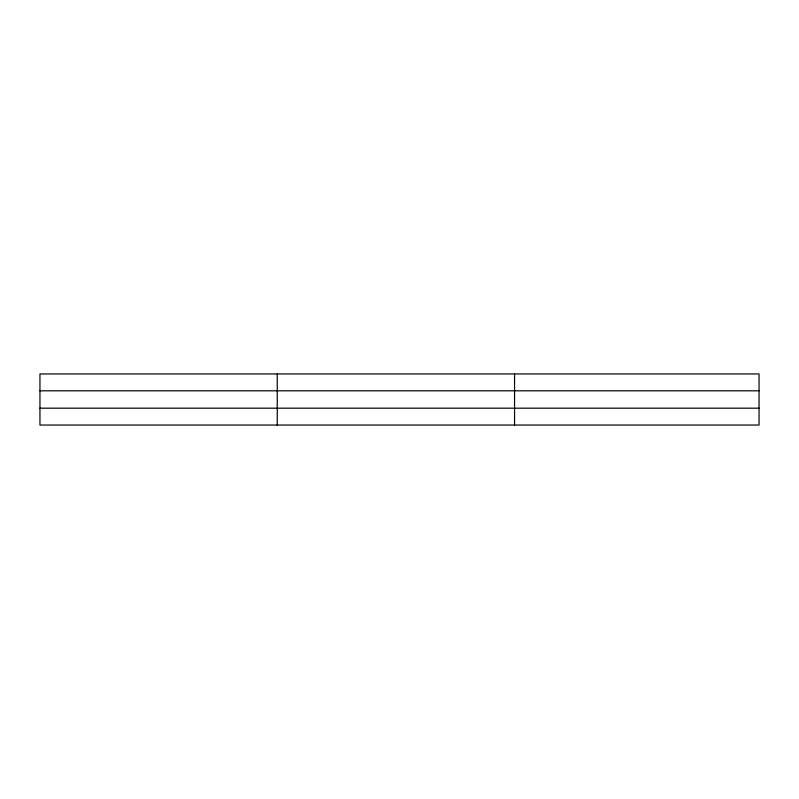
<?xml version="1.0" encoding="UTF-8"?>
<svg xmlns="http://www.w3.org/2000/svg" width="799" height="799" viewBox="0 0 799 799"><rect width="100%" height="100%" fill="white"/><g stroke="black" fill="none" stroke-linecap="round" stroke-linejoin="round"><path stroke-width="1.2" d="M277.253 425.048L277.253 373.952M514.556 425.048L514.556 373.952M759.05 390.811L759.05 373.952L39.95 373.952L39.95 425.048L759.05 425.048L759.05 390.811L39.95 390.811M39.95 408.189L759.05 408.189"/></g></svg>
